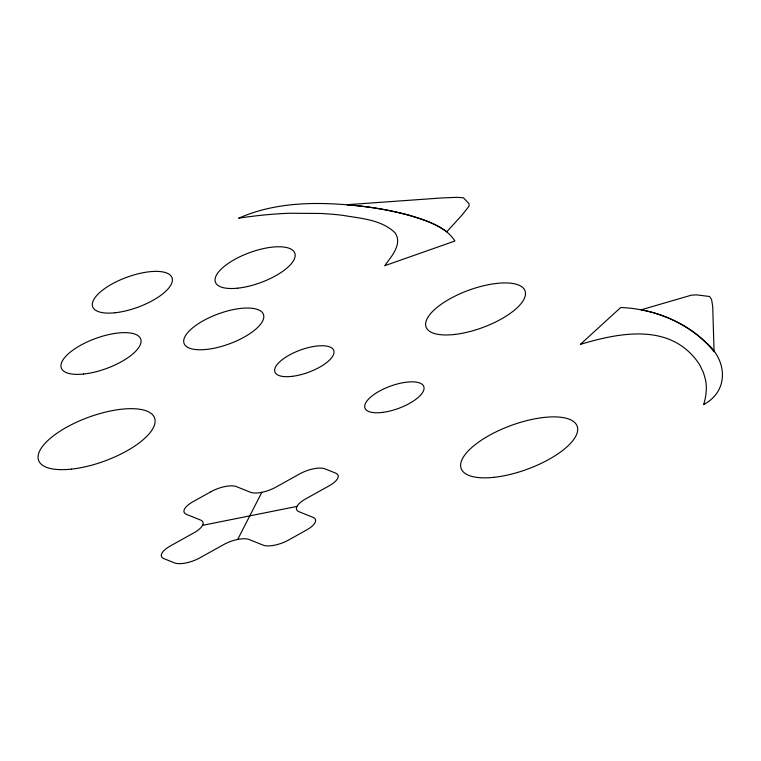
<?xml version="1.0" encoding="UTF-8"?>
<svg xmlns="http://www.w3.org/2000/svg" width="761" height="761" viewBox="0 0 761 761"><rect width="100%" height="100%" fill="white"/><g stroke="black" fill="none" stroke-linecap="round" stroke-linejoin="round"><path stroke-width="1.14" d="M237.708 539.435L261.822 492.319M385.389 264.742C391.801 256.067 402.636 243.862 395.073 232.818C381.328 219.425 360.314 218.426 342.374 215.277A354.911 134.098 -20.1 0 0 320.961 213.48L289.836 213.251A273.57 103.363 -20.1 0 0 238.821 218.16M384.571 265.77L454.916 241.009C444.947 225.513 425.494 220.566 408.98 215.239C388.776 209.741 368.01 206.497 347.168 204.699L441.627 197.965L456.543 197.337L463.401 197.765L468.909 203.587L469.128 206.022L462.555 214.459L446.783 231.791C430.184 219.919 409.827 215.116 390.222 210.768A525.242 198.459 -20.1 0 0 368.705 207.097C325.584 201.741 279.382 200.162 238.821 218.16M703.63 404.548C729.761 390.774 726.983 359.221 705.552 342.174A525.242 198.459 -20.1 0 0 694.384 332.738C678.698 321.247 660.367 313.484 641.285 309.784L691.435 295.163L696.553 294.868L709.594 296.495L711.611 299.625L712.724 306.683L714.075 351.829C691.873 323.834 655.906 308.928 620.729 307.501L580.367 344.372C616.714 333.461 663.877 323.701 692.776 355.787A354.911 134.098 -20.1 0 1 700.006 365.48L703.43 372.538L705.571 379.958A273.57 103.363 -20.1 0 1 703.63 404.548M202.559 525.337L296.971 506.417M210.921 491.73L193.037 501.699A19.624 7.41 -20.1 0 0 186.531 514.417L200.533 520.039A19.624 7.41 -20.1 0 1 194.026 532.757L170.407 545.922A19.624 7.41 -20.1 0 0 163.891 558.641L174.507 562.893A19.624 7.41 -20.1 0 0 199.991 557.784L223.62 544.619A19.624 7.41 -20.1 0 1 249.104 539.511L263.116 545.133A19.624 7.41 -20.1 0 0 288.609 540.025L306.493 530.056A19.624 7.41 -20.1 0 0 312.999 517.337L298.997 511.715A19.624 7.41 -20.1 0 1 305.503 498.997L329.123 485.832A19.624 7.41 -20.1 0 0 335.639 473.114L325.023 468.862A19.624 7.41 -20.1 0 0 299.539 473.97L275.92 487.135A19.624 7.41 -20.1 0 1 250.426 492.243L236.414 486.621A19.624 7.41 -20.1 0 0 210.921 491.73M455.325 334.374A52.699 19.91 -20.1 0 0 525.223 291.415A52.699 19.91 -20.1 0 0 446.098 301.052A52.699 19.91 -20.1 0 0 455.325 334.374M71.458 469.118A61.746 23.325 -20.1 0 0 154.93 419.235A61.746 23.325 -20.1 0 0 63.363 429.128A61.746 23.325 -20.1 0 0 71.458 469.118M83.605 374.031A42.264 15.971 -20.1 0 0 140.947 339.948A42.264 15.971 -20.1 0 0 78.421 346.54A42.264 15.971 -20.1 0 0 83.605 374.031M114.959 312.771A42.264 15.971 -20.1 0 0 172.3 278.688A42.264 15.971 -20.1 0 0 109.774 285.28A42.264 15.971 -20.1 0 0 114.959 312.771M237.717 288.172A42.264 15.971 -20.1 0 0 295.059 254.079A42.264 15.971 -20.1 0 0 232.533 260.671A42.264 15.971 -20.1 0 0 237.717 288.172M206.364 349.432A42.264 15.971 -20.1 0 0 263.706 315.339A42.264 15.971 -20.1 0 0 201.18 321.932A42.264 15.971 -20.1 0 0 206.364 349.432M292.062 376.362A31.334 11.843 -20.1 0 0 333.889 350.888A31.334 11.843 -20.1 0 0 287.021 356.386A31.334 11.843 -20.1 0 0 292.062 376.362M382.583 412.405A31.334 11.843 -20.1 0 0 423.867 386.788A31.334 11.843 -20.1 0 0 376.638 392.752A31.334 11.843 -20.1 0 0 382.583 412.405M494.032 477.318A61.746 23.325 -20.1 0 0 577.504 427.435A61.746 23.325 -20.1 0 0 485.946 437.328A61.746 23.325 -20.1 0 0 494.032 477.318"/></g></svg>
